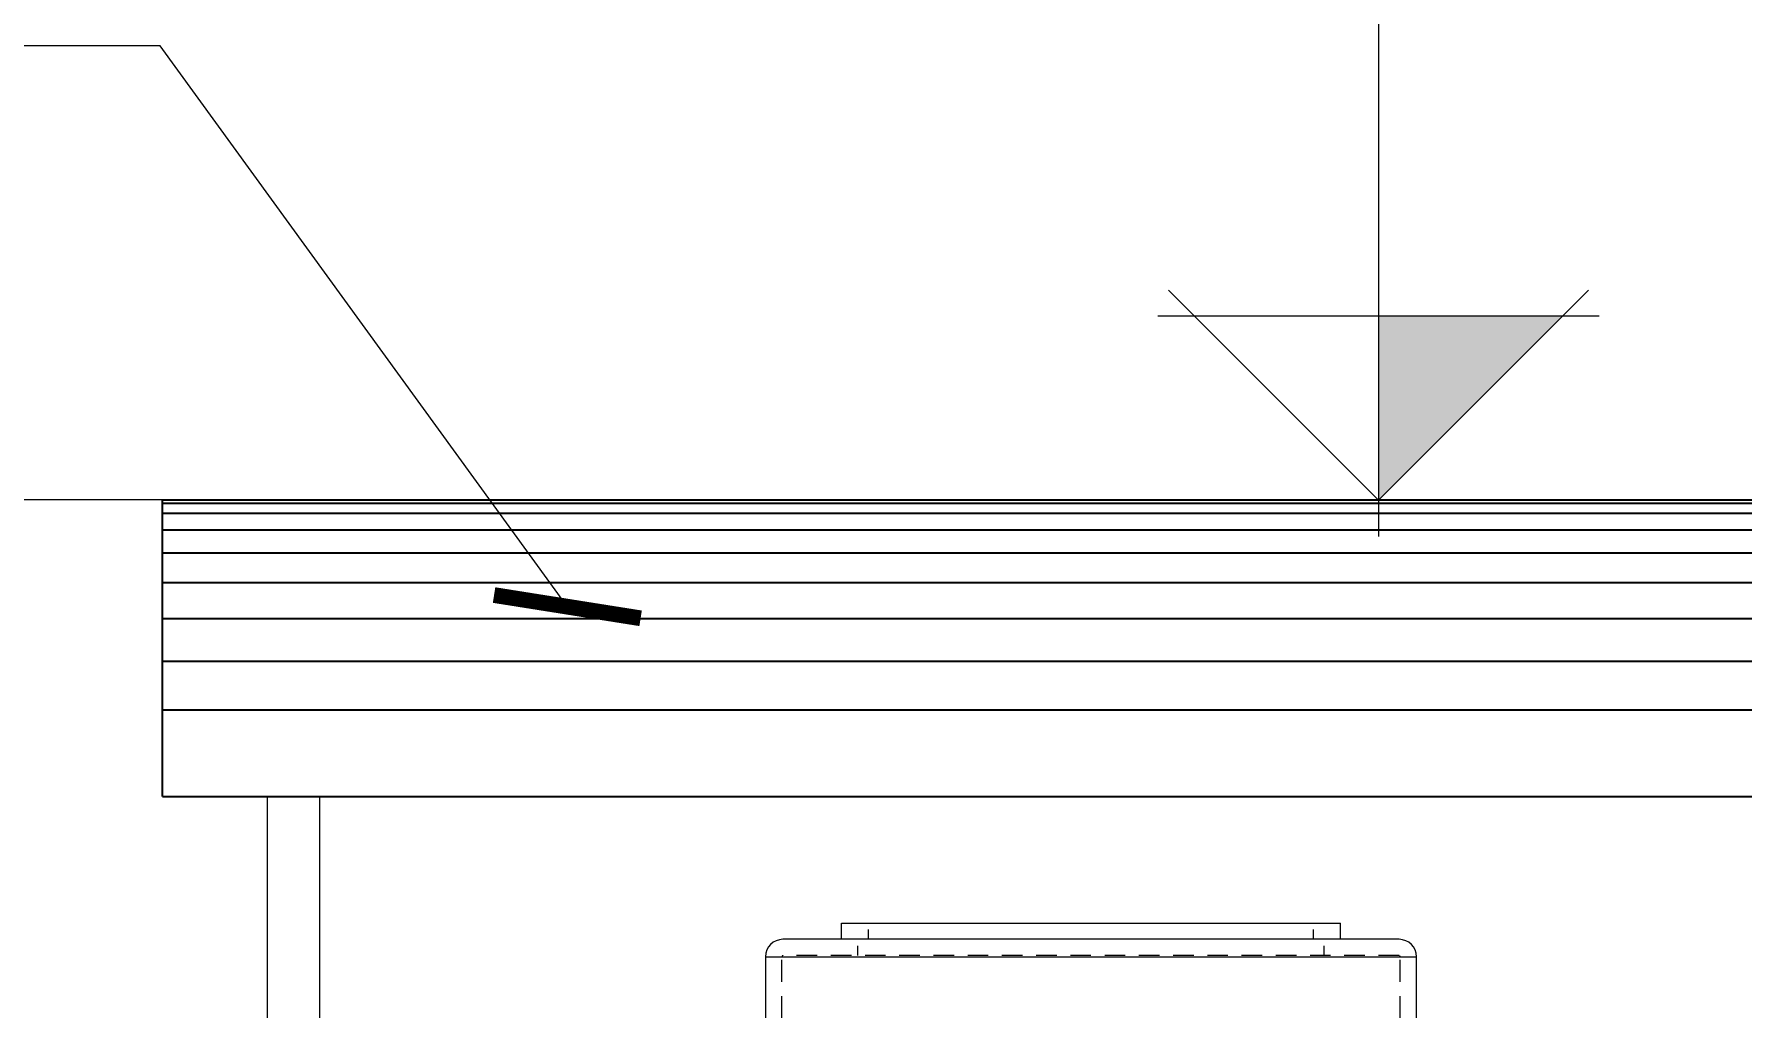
# Model space of a CAD drawing. Header units: millimetres. Extents: x -6181 to 191287, y -8583 to 23546.
# Drawn here: x 89554 to 91181, y 9316 to 10244 of the extents above; entities that cross this region are included whole.
import ezdxf

# ---------------------------------------------------------------- set-up
doc = ezdxf.new("R2010")
doc.units = ezdxf.units.MM
doc.header["$MEASUREMENT"] = 0
doc.linetypes.add('ACAD_ISO02W100', pattern=[15, 12, -3])
doc.layers.add('00--ORIGIN POINT', color=200, linetype='Continuous', lineweight=20, plot=False)
for name, color, linetype, lineweight in [('05--LEADER', 11, 'Continuous', 20), ('07--DIM-2', 2, 'Continuous', 25), ('1735-DT-5BR-SEC_BB$0$G--STELWRK-0', 8, 'Continuous', 13), ('1735-DT-5BR-SEC_BB$0$X--MEP Services', 251, 'Continuous', 9), ('W--ELEV-2', 7, 'Continuous', 20)]:
    doc.layers.add(name, color=color, linetype=linetype, lineweight=lineweight)
doc.styles.add('ISO', font='isocp2.shx', dxfattribs={"width": 0.8})
doc.dimstyles.new('1-100_AR', dxfattribs={"dimtxt": 200, "dimasz": 100, "dimexe": 100, "dimexo": 100, "dimgap": 0, "dimtad": 0, "dimdec": 0, "dimzin": 12, "dimdsep": 46, "dimtxsty": 'ISO', "dimblk": 'ARCHTICK', "dimcen": 100, "dimdle": 100, "dimclrd": 8, "dimclre": 9, "dimclrt": 2, "dimadec": 0, "dimazin": 0, "dimtfac": 1, "dimtdec": 0, "dimtmove": 0, "dimatfit": 2, "dimldrblk": 'ARCHTICK', "dimfxl": 1, "dimtvp": 0.75, "dimtolj": 1, "dimtzin": 12, "dimlwd": 9, "dimlwe": 9, "dimarcsym": 0})

# ---------------------------------------------------------------- blocks, each defined once
blk = doc.blocks.new('1735-DT-5BR-SEC_BB$0$SPHU30-365 PE TANK (1160x1800) ELEV')
at = {"layer": '1735-DT-5BR-SEC_BB$0$X--MEP Services', "elevation": 0}
blk.add_lwpolyline([(-115.6, 1160, -0.414187), (-129.4, 1173.8), (-129.4, 1222.6, 0.414187), (-143.2, 1236.4), (-633.4, 1236.4, 0.414187), (-647.2, 1222.6), (-647.2, 1173.8, -0.414187), (-661, 1160)], format="xyb", dxfattribs=at)
for points in [[(-586.8, 1236.4), (-586.8, 1249.3)], [(-586.7, 1249.3), (-189.8, 1249.3)], [(-565.2, 1236.4), (-565.2, 1244.2)], [(-211.4, 1236.4), (-211.4, 1244.2)], [(-189.8, 1236.4), (-189.8, 1249.3)], [(-606.1, 1223.5), (-622.5, 1223.5)], [(-578.9, 1223.5), (-595.2, 1223.5)], [(-573.8, 1223.5), (-573.8, 1231.2)], [(-551.7, 1223.5), (-568, 1223.5)], [(-524.4, 1223.5), (-540.8, 1223.5)], [(-497.2, 1223.5), (-513.5, 1223.5)], [(-470, 1223.5), (-486.3, 1223.5)], [(-442.8, 1223.5), (-459.1, 1223.5)], [(-415.5, 1223.5), (-431.9, 1223.5)], [(-388.3, 1223.5), (-404.6, 1223.5)], [(-361.1, 1223.5), (-377.4, 1223.5)], [(-333.8, 1223.5), (-350.2, 1223.5)], [(-306.6, 1223.5), (-322.9, 1223.5)], [(-279.4, 1223.5), (-295.7, 1223.5)], [(-252.2, 1223.5), (-268.5, 1223.5)], [(-224.9, 1223.5), (-241.3, 1223.5)], [(-197.7, 1223.5), (-214, 1223.5)], [(-202.8, 1223.5), (-202.8, 1231.2)], [(-170.5, 1223.5), (-186.8, 1223.5)], [(-143.2, 1223.5), (-159.6, 1223.5)], [(-647.2, 1222.6), (-129.4, 1222.6)], [(-634.2, 1222.6), (-634.2, 1222.6)], [(-142.4, 1222.6), (-142.4, 1222.6)]]:
    blk.add_lwpolyline(points, dxfattribs=at)
at = {"layer": '1735-DT-5BR-SEC_BB$0$X--MEP Services'}
for points in [[(-634.2, 1202.7), (-634.2, 1220)], [(-142.4, 1202.7), (-142.4, 1220)], [(-634.2, 1173.8), (-634.2, 1191.1)]]:
    blk.add_lwpolyline(points, dxfattribs=at)
blk.add_lwpolyline([(-131.3, 1152.2, -0.005594), (-131.8, 1152.5, -0.04617), (-135.4, 1155.8, -0.022686), (-137, 1157.7, -0.021924), (-138.4, 1159.7, -0.023017), (-139.6, 1161.9, -0.023506), (-140.6, 1164.1, -0.024986), (-141.4, 1166.5, -0.024511), (-141.9, 1168.9, -0.022383), (-142.3, 1171.3, -0.023517), (-142.4, 1173.8), (-142.4, 1191.1)], format="xyb", dxfattribs=at)
for points in [[(-633.9, 1223.3, 0), (-633.9, 1223.2, 0), (-633.9, 1223.2, 0), (-634, 1223.2, 0)], [(-634, 1223.2, 0), (-634, 1223.2, 0), (-634, 1223.2, 0), (-634, 1223.1, 0)], [(-634, 1223.1, 0), (-634, 1223.1, 0), (-634, 1223.1, 0), (-634, 1223.1, 0)], [(-633.8, 1223.3, 0), (-633.9, 1223.3, 0), (-633.9, 1223.3, 0), (-633.9, 1223.3, 0)], [(-633.7, 1223.4, 0), (-633.7, 1223.4, 0), (-633.8, 1223.4, 0), (-633.8, 1223.3, 0)], [(-633.8, 1223.3, 0), (-633.8, 1223.3, 0), (-633.8, 1223.3, 0), (-633.8, 1223.3, 0)], [(-633.6, 1223.4, 0), (-633.7, 1223.4, 0), (-633.7, 1223.4, 0), (-633.7, 1223.4, 0)], [(-633.5, 1223.4, 0), (-633.5, 1223.4, 0), (-633.6, 1223.4, 0), (-633.6, 1223.4, 0)], [(-633.6, 1223.4, 0), (-633.6, 1223.4, 0), (-633.6, 1223.4, 0), (-633.6, 1223.4, 0)], [(-633.4, 1223.5, 0), (-633.5, 1223.5, 0), (-633.5, 1223.4, 0), (-633.5, 1223.4, 0)], [(-633.4, 1223.5, 0), (-633.4, 1223.5, 0), (-633.4, 1223.5, 0), (-633.4, 1223.5, 0)], [(-142.6, 1223.2, 0), (-142.6, 1223.2, 0), (-142.7, 1223.2, 0), (-142.7, 1223.3, 0)], [(-142.7, 1223.3, 0), (-142.7, 1223.3, 0), (-142.7, 1223.3, 0), (-142.7, 1223.3, 0)], [(-142.6, 1223.1, 0), (-142.6, 1223.2, 0), (-142.6, 1223.2, 0), (-142.6, 1223.2, 0)], [(-142.5, 1223.1, 0), (-142.5, 1223.1, 0), (-142.6, 1223.1, 0), (-142.6, 1223.1, 0)], [(-142.5, 1223, 0), (-142.5, 1223, 0), (-142.5, 1223.1, 0), (-142.5, 1223.1, 0)], [(-142.4, 1222.9, 0), (-142.4, 1222.9, 0), (-142.4, 1222.9, 0), (-142.5, 1223, 0)], [(-142.5, 1223, 0), (-142.5, 1223, 0), (-142.5, 1223, 0), (-142.5, 1223, 0)], [(-142.4, 1222.8, 0), (-142.4, 1222.8, 0), (-142.4, 1222.9, 0), (-142.4, 1222.9, 0)], [(-142.4, 1222.7, 0), (-142.4, 1222.8, 0), (-142.4, 1222.8, 0), (-142.4, 1222.8, 0)], [(-142.4, 1222.7, 0), (-142.4, 1222.7, 0), (-142.4, 1222.7, 0), (-142.4, 1222.7, 0)], [(-142.4, 1222.6, 0), (-142.4, 1222.6, 0), (-142.4, 1222.6, 0), (-142.4, 1222.7, 0)]]:
    blk.add_open_spline(points, degree=3, dxfattribs=at)
blk = doc.blocks.new('1735-DT-5BR-SEC_BB')
at = {"color": 8}
for p, q in [((89676, 9800), (92376.2, 9800)), ((89676, 9600), (89676, 9800))]:
    blk.add_line(p, q, dxfattribs=at)
at = {"color": 252}
for p, q in [((89676, 9796.8), (92376.2, 9796.8)), ((89676, 9787.3), (92376.2, 9787.3)), ((89676, 9771.5), (92376.2, 9771.5)), ((89676, 9749.4), (92376.2, 9749.4)), ((89676, 9721.2), (92376.2, 9721.2)), ((89676, 9686.8), (92376.2, 9686.8)), ((89676, 9646.3), (92376.2, 9646.3))]:
    blk.add_line(p, q, dxfattribs=at)
at = {"color": 9}
for p, q in [((89676, 9600), (92376.2, 9600)), ((89676, 9517.4), (89676, 9600)), ((89676, 9517.4), (92376.2, 9517.4))]:
    blk.add_line(p, q, dxfattribs=at)
at = {"layer": '1735-DT-5BR-SEC_BB$0$G--STELWRK-0'}
for p, q in [((89776, 7900, -1441.3), (89776, 9517.4)), ((89826, 7900, -1441.2), (89826, 9517.4))]:
    blk.add_line(p, q, dxfattribs=at)
at = {"layer": '1735-DT-5BR-SEC_BB$0$X--MEP Services', "xscale": 1.198069287097187, "yscale": 1.198069287097187, "zscale": 1.198069287097187}
blk.add_blockref('1735-DT-5BR-SEC_BB$0$SPHU30-365 PE TANK (1160x1800) ELEV', (91026.1, 7900), dxfattribs=at)
blk = doc.blocks.new('*U5')
at = {"color": 2}
for p, q in [((0, 875), (0, -46)), ((1502.9, 734.4), (-140.6, 734.4)), ((0, 0), (-266.9, 266.9)), ((266.9, 266.9), (0, 0)), ((-280.4, 234.4), (280.4, 234.4))]:
    blk.add_line(p, q, dxfattribs=at)
blk.add_solid([(0, 234.4), (234.4, 234.4), (0, 0), (234.4, 234.4)], dxfattribs=at)
at = {"layer": '00--ORIGIN POINT', "linetype": 'ACAD_ISO02W100', "ltscale": 5}
blk.add_line((270, 0), (-270, 0), dxfattribs=at)
at = {"style": 'ISO', "width": 0.8}
for tag, p in [('LEVEL', (225.4, 781.7)), ('FLOOR', (225.4, 406.4))]:
    blk.add_attdef(tag, p, '', height=250, dxfattribs=at)
blk = doc.blocks.new('_ArchTick')
at = {"color": 0, "const_width": 0.15}
blk.add_lwpolyline([(-0.5, -0.5), (0.5, 0.5)], dxfattribs=at)
blk = doc.blocks.new('*D147')
at = {"layer": '07--DIM-2', "color": 8, "lineweight": 9, "transparency": 16777216}
blk.add_line((89247.3, 9900), (89247.3, 7500), dxfattribs=at)
at = {"layer": '07--DIM-2', "color": 9, "lineweight": 9, "transparency": 16777216}
for p, q in [((89727.2, 9800), (89147.3, 9800)), ((89204.7, 7600), (89147.3, 7600))]:
    blk.add_line(p, q, dxfattribs=at)
at = {"layer": 'Defpoints', "color": 0, "transparency": 16777216}
for p in [(89827.2, 9800), (89247.3, 7600), (89304.7, 7600)]:
    blk.add_point(p, dxfattribs=at)
at = {"layer": '07--DIM-2', "color": 8, "lineweight": 9, "transparency": 16777216, "xscale": 100, "yscale": 100, "zscale": 100}
for p, rotation in [((89247.3, 9800), 90), ((89247.3, 7600), 270)]:
    blk.add_blockref('_ArchTick', p, dxfattribs=dict(at, rotation=rotation))
at = {"layer": '07--DIM-2', "color": 2, "transparency": 16777216, "insert": (89097.3, 8700), "char_height": 200, "attachment_point": 5, "rotation": 90, "style": 'ISO'}
blk.add_mtext('\\A1;2200', dxfattribs=at)

msp = doc.modelspace()

# ---------------------------------------------------------------- block references
msp.add_blockref('1735-DT-5BR-SEC_BB', (0, 0))

# ---------------------------------------------------------------- next in the draw order: block references
at = {"layer": 'W--ELEV-2'}
ref = msp.add_blockref('*U5', (90835, 9799.6, 193.5), dxfattribs=dict(at, xscale=0.75, yscale=0.75, zscale=0.75))
ref.add_attrib('LEVEL', '+9.800m', (91230.2, 10407.2, -697949.8), dxfattribs={"layer": '0', "height": 187.5, "style": 'ISO', "width": 0.8})

# ---------------------------------------------------------------- next in the draw order: dimensions: what is measured, and where the dimension line sits
at = {"layer": '07--DIM-2'}
dim = msp.add_linear_dim(base=(89247.3, 7600), p1=(89827.2, 9800), p2=(89304.7, 7600), angle=90, dimstyle='1-100_AR', dxfattribs=at)
dim.commit()
dim.dimension.update_dxf_attribs({"geometry": '*D147', "text_midpoint": (89097.3, 8700)})

# ---------------------------------------------------------------- next in the draw order: leaders
at = {"layer": '05--LEADER'}
msp.add_leader([(90061.8, 9698.2), (89673.8, 10232.4), (81228.5, 10232.4)], dimstyle='1-100_AR', dxfattribs=at)

doc.saveas('drawing.dxf')
